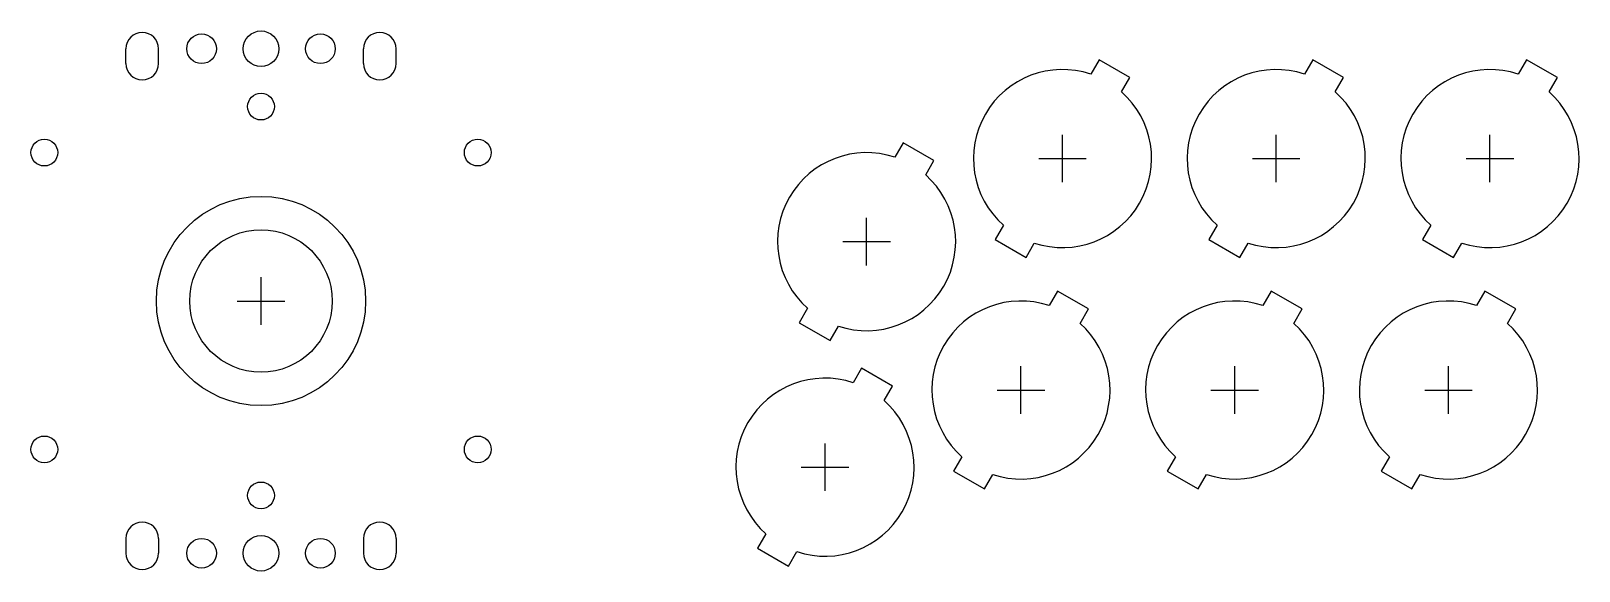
# Model space of a CAD drawing. Header units: millimetres. Extents: x -39 to 222, y -46 to 46.
import ezdxf

# ---------------------------------------------------------------- set-up
doc = ezdxf.new("R2010")
doc.units = ezdxf.units.MM
for name, color, linetype in [('BUTTONS', 1, 'Continuous'), ('GL_PLATE_HOLES', 2, 'Continuous'), ('JOYSTICK_BORE_24', 5, 'Continuous'), ('JOYSTICK_BORE_35.25', 3, 'Continuous'), ('REFERENCE', 8, 'Continuous')]:
    doc.layers.add(name, color=color, linetype=linetype)

msp = doc.modelspace()

# ---------------------------------------------------------------- linework, layer by layer
at = {"layer": 'BUTTONS'}
for points in [[(139.75, 38.23, 0.816497), (125.05, 12.77), (123.65, 10.34), (128.85, 7.34), (130.25, 9.77, 0.816497), (144.95, 35.23), (146.35, 37.66), (141.15, 40.66)], [(175.75, 38.23, 0.816497), (161.05, 12.77), (159.65, 10.34), (164.85, 7.34), (166.25, 9.77, 0.816497), (180.95, 35.23), (182.35, 37.66), (177.15, 40.66)], [(211.75, 38.23, 0.816497), (197.05, 12.77), (195.65, 10.34), (200.85, 7.34), (202.25, 9.77, 0.816497), (216.95, 35.23), (218.35, 37.66), (213.15, 40.66)], [(106.75, 24.23, 0.816497), (92.05, -1.23), (90.65, -3.66), (95.85, -6.66), (97.25, -4.23, 0.816497), (111.95, 21.23), (113.35, 23.66), (108.15, 26.66)], [(132.75, -0.77, 0.816497), (118.05, -26.23), (116.65, -28.66), (121.85, -31.66), (123.25, -29.23, 0.816497), (137.95, -3.77), (139.35, -1.34), (134.15, 1.66)], [(168.75, -0.77, 0.816497), (154.05, -26.23), (152.65, -28.66), (157.85, -31.66), (159.25, -29.23, 0.816497), (173.95, -3.77), (175.35, -1.34), (170.15, 1.66)], [(204.75, -0.77, 0.816497), (190.05, -26.23), (188.65, -28.66), (193.85, -31.66), (195.25, -29.23, 0.816497), (209.95, -3.77), (211.35, -1.34), (206.15, 1.66)], [(99.75, -13.77, 0.816497), (85.05, -39.23), (83.65, -41.66), (88.85, -44.66), (90.25, -42.23, 0.816497), (104.95, -16.77), (106.35, -14.34), (101.15, -11.34)]]:
    msp.add_lwpolyline(points, format="xyb", close=True, dxfattribs=at)
at = {"layer": 'GL_PLATE_HOLES'}
for p, q in [((-22.75, 40), (-22.75, 42.5)), ((-17.25, 40), (-17.25, 42.5)), ((17.25, 40), (17.25, 42.5)), ((22.75, 40), (22.75, 42.5)), ((-22.75, -40), (-22.75, -42.5)), ((-17.25, -40), (-17.25, -42.5)), ((17.25, -40), (17.25, -42.5)), ((22.75, -40), (22.75, -42.5))]:
    msp.add_line(p, q, dxfattribs=at)
for centre, radius in [((-10, 42.5), 2.5), ((0, 42.5), 3), ((10, 42.5), 2.5), ((0, 32.75), 2.25), ((-36.5, 25), 2.25), ((36.5, 25), 2.25), ((-36.5, -25), 2.25), ((36.5, -25), 2.25), ((0, -32.75), 2.25), ((-10, -42.5), 2.5), ((0, -42.5), 3), ((10, -42.5), 2.5)]:
    msp.add_circle(centre, radius, dxfattribs=at)
for centre, start, end in [((-20, 42.5), 0, 180), ((20, 42.5), 0, 180), ((-20, 40), 180, 360), ((20, 40), 180, 360), ((-20, -40), 0, 180), ((20, -40), 0, 180), ((-20, -42.5), -180, 0), ((20, -42.5), -180, 0)]:
    msp.add_arc(centre, 2.75, start, end, dxfattribs=at)
at = {"layer": 'JOYSTICK_BORE_24'}
msp.add_circle((0, 0), 12, dxfattribs=at)
at = {"layer": 'JOYSTICK_BORE_35.25'}
msp.add_circle((0, 0), 17.62, dxfattribs=at)
at = {"layer": 'REFERENCE'}
for p, q in [((135, 20), (135, 28)), ((171, 20), (171, 28)), ((207, 20), (207, 28)), ((131, 24), (139, 24)), ((167, 24), (175, 24)), ((203, 24), (211, 24)), ((102, 6), (102, 14)), ((98, 10), (106, 10)), ((0, -4), (0, 4)), ((-4, 0), (4, 0)), ((128, -19), (128, -11)), ((164, -19), (164, -11)), ((200, -19), (200, -11)), ((124, -15), (132, -15)), ((160, -15), (168, -15)), ((196, -15), (204, -15)), ((95, -32), (95, -24)), ((91, -28), (99, -28))]:
    msp.add_line(p, q, dxfattribs=at)

doc.saveas('drawing.dxf')
